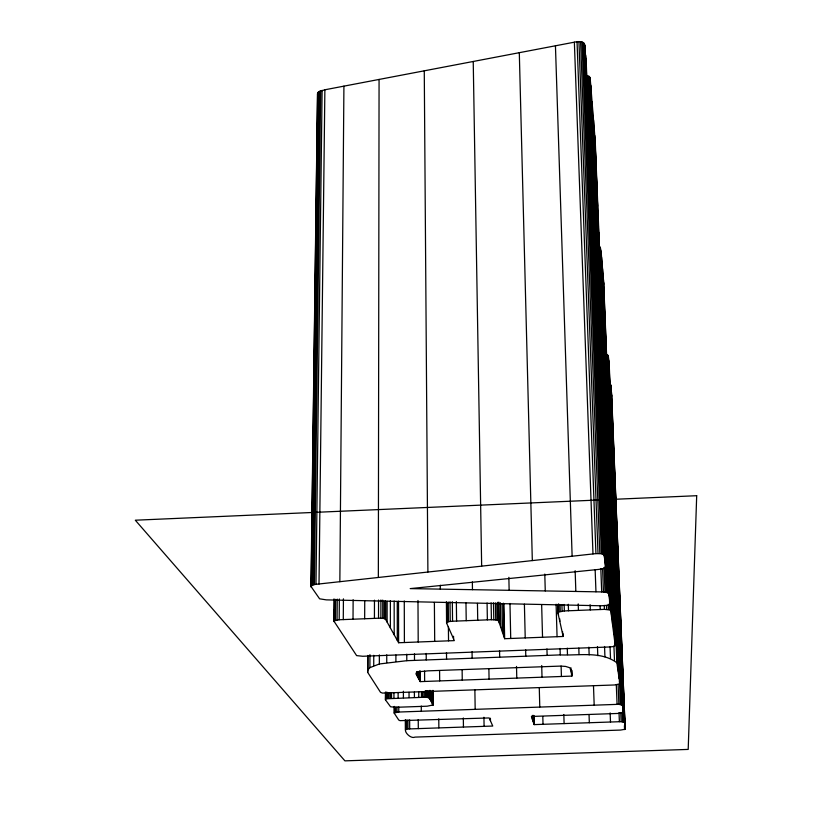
<?xml version="1.0" encoding="UTF-8"?>
<svg xmlns="http://www.w3.org/2000/svg" width="832" height="832" viewBox="0 0 832 832"><rect width="100%" height="100%" fill="white"/><g stroke="black" fill="none" stroke-linecap="round" stroke-linejoin="round"><path stroke-width="1.25" d="M598.624 244.483L600.33 247.593L601.068 251.191L603.699 282.745L619.778 683.894L614.484 684.975L382.47 693.077L380.494 692.297L367.682 672.35L367.89 669.864L369.907 667.638L379.35 663.978L379.361 654.898M446.399 601.734L446.576 623.043L454.345 640.619L398.611 642.751L385.715 619.549L384.145 618.519L380.879 618.176L380.89 599.986M382.741 618.27L382.751 600.08M384.145 618.519L384.155 601.64M385.133 618.935L385.133 600.777M432.921 690.352L433.066 704.954L427.201 706.202L395.73 707.304L390.541 706.763L385.466 699.858L385.466 692.068M385.466 699.858L385.663 692.557M385.715 619.549L385.715 601.349M385.663 699.036L386.173 692.318M369.907 667.638L369.949 654.67M373.734 665.673L373.755 655.294M374.431 618.374L374.473 600.184M378.342 577.46L379.07 79.446M586.134 75.66L589.025 76.346L590.179 78.281L595.265 141.814L615.233 645.434L613.111 646.599L609.43 646.974L362.762 656.261L356.616 655.616L333.809 620.942L339.186 619.757L378.529 618.218L378.55 600.028M364.666 618.758L364.738 600.579M367.682 672.35L367.734 655.46M367.89 669.864L367.942 655.606M353.018 619.216L353.132 599.737M343.273 619.59L343.429 598.832M333.809 620.942L334.017 598.874M333.944 621.566L334.048 609.898M334.318 620.464L334.516 599.674M335.421 620.121L335.608 599.373M337.064 619.892L337.241 599.134M339.186 619.757L339.362 598.998M339.851 581.693L343.918 86.143M587.662 108.202L590.148 110.646L608.951 593.746L610.106 604.053L608.036 605.29L601.182 605.769L326.31 599.872L319.602 598.811L310.96 586.414L312.166 585.198L318.614 91.77L324.875 89.783L574.361 42.182C577.73 41.506 583.97 40.477 584.771 45.188L586.206 65.114M312.166 585.198L313.154 584.865L319.519 91.218M313.154 584.865L314.423 584.574L320.684 90.75M314.423 584.574L315.983 584.324L322.109 90.334M315.983 584.324L319.01 583.981L324.875 89.783M310.96 586.414L317.502 93.86L318.614 91.77M311.137 586.914L317.606 93.09M311.449 587.392L317.98 92.394M446.576 623.043L448.458 621.66L452.546 621.223L491.421 619.715L497.203 620.09L498.638 621.015L504.65 638.706L563.16 636.47L563.077 633.88M603.72 284.326L603.699 282.745M595.088 142.636L595.265 141.814M606.32 354.38L608.338 355.961L609.336 367.671L608.598 368.826M563.16 636.47L557.898 612.81L557.846 604.375M608.951 593.746L607.318 592.602L601.692 591.906L410.207 588.609L598.978 569.379L603.47 568.506L605.54 567.237L586.279 63.534M591.209 129.314L590.148 110.646M394.285 706.41L394.337 713.346L398.757 720.054L400.046 720.658L489.185 717.943L492.752 726.045L409.687 728.915C399.859 727.272 409.739 739.7 414.97 737.11L620.495 730.07L625.165 729.269L611.655 394.93M609.336 367.671L623.324 712.202L618.28 713.44L531.419 716.466L534.186 724.61L621.13 721.656L624.572 722.498L625.342 728.874M611.042 397.238L611.749 396.042L610.823 385.185L609.918 384.155M394.285 712.91L398.778 712.036L618.894 704.309L622.482 705.307L623.324 712.202M558.085 612.165L564.346 610.938L604.417 609.367L610.678 610.106L615.233 645.434M386.162 698.797L426.494 697.164L429.281 698.006L433.066 704.954M571.574 676.114L572.291 675.948L569.972 667.794L565.635 666.432L560.664 666.089L428.116 670.842L420.046 671.642L417.113 672.568L416.094 673.795L420.233 681.626L571.574 676.114L571.376 669.625M379.35 663.978L406.796 660.691L560.258 654.898C578.76 655.741 601.172 650.884 616.866 662.802L619.861 683.613M319.01 583.981L595.93 553.613L601.359 553.696L604.094 554.913L605.696 566.727M378.529 618.218L380.879 618.176M317.938 95.545L317.502 93.86M611.426 392.257L625.165 729.269M611.156 389.043L624.842 724.766M610.823 385.185L624.645 723.174M610.563 384.602L624.302 722.166M624.406 725.681L624.572 729.581M608.993 363.594L623.626 721.906M608.691 360.121L622.783 707.762M608.338 355.961L622.575 706.035M608.057 355.233L622.201 704.881M622.19 712.67L622.554 721.729M607.381 354.713L621.483 704.579M603.429 279.49L619.778 683.894M620.766 712.587L621.13 721.656M603.023 274.633L619.226 678.35M619.434 681.054L620.37 704.392M602.545 268.861L618.821 675.033M602.046 262.881L618.405 671.601M601.588 257.41L618.02 668.46M601.068 251.191L617.729 666.068M618.114 684.861L618.894 704.309M619.018 712.608L619.382 721.666M600.33 247.593L616.866 662.802M595.296 147.826L595.962 164.684M596.118 168.574L596.783 185.442M596.939 189.332L597.605 206.19M597.813 211.38L598.426 226.949M598.634 232.138L599.3 248.997M599.456 252.886L600.122 269.745M600.278 273.634L600.943 290.503M601.099 294.393L601.765 311.251M601.973 316.441L602.586 332.01M602.794 337.189L603.408 352.758M603.616 357.947L604.23 373.506M604.438 378.695L605.062 394.264M605.259 399.454L605.883 415.012M606.133 421.502L606.705 435.77M606.954 442.25L607.578 457.818M607.776 463.008L608.4 478.566M608.598 483.756L609.222 499.325M609.43 504.514L610.043 520.073M610.251 525.262L610.917 542.121M611.125 547.31L611.738 562.879M611.946 568.069L612.56 583.627M612.768 588.817L613.382 604.386M613.59 609.565L614.203 625.134M614.411 630.323L615.025 645.882M594.766 135.564L614.827 642.044M616.304 684.882L617.074 704.33M593.549 120.328L613.818 633.755M613.933 646.194L614.494 660.442M592.041 101.546L612.581 623.49M590.741 85.259L611.499 614.567M590.179 78.281L611.031 610.73M589.836 77.137L592.218 138.091M592.467 144.57L593.029 158.839M593.33 166.618L593.892 180.877M594.142 187.366L594.703 201.625M594.953 208.114L595.566 223.673M595.816 230.162L596.378 244.421M596.627 250.91L597.23 266.469M597.49 272.948L598.052 287.217M598.302 293.696L598.863 307.965M599.113 314.444L599.716 330.013M599.924 335.192L600.579 352.05M600.787 357.24L601.39 372.798M601.598 377.988L602.202 393.546M602.462 400.036L603.013 414.294M603.273 420.784L603.876 436.342M604.136 442.832L604.739 458.39M604.947 463.58L605.55 479.138M605.758 484.328L606.362 499.886M606.622 506.366L607.173 520.634M607.433 527.114L608.036 542.682M608.296 549.162L608.899 564.72M609.107 569.91L610.678 610.106M591.49 126.641L610.106 604.053M591.313 124.498L609.95 601.765M590.814 118.404L609.742 600.09M589.025 76.346L609.305 596.45M609.43 596.762L609.794 609.679M590.221 111.28L609.128 594.984M589.867 109.886L593.289 198.016M593.393 200.606L608.65 593.299M589.358 109.221L608.109 592.925M610.054 646.786L610.511 658.455M587.777 75.868L589.087 109.616M608.234 604.24L608.442 609.43M588.619 108.659L607.318 592.602M585.884 58.729L605.54 567.237M585.593 55.214L605.062 561.444M605.29 566.384L606.289 592.342M585.302 51.594L604.812 559.322M585.031 48.381L604.583 557.44M606.476 605.436L606.632 609.326M584.771 45.188L604.417 556.088M584.511 44.065L588.338 143.905M588.442 146.494L590.824 208.728M590.928 211.318L604.094 554.913M610.147 712.91L610.49 721.978M604.063 567.466L604.999 592.145M583.96 43.15L603.502 554.382M583.118 42.453L602.586 553.977M604.261 605.467L604.417 609.367M602.586 568.62L603.47 591.999M581.984 41.954L601.359 553.696M604.542 646.495L604.937 656.854M600.818 568.526L601.692 591.906M580.59 41.673L599.83 553.54M578.937 41.6L598.021 553.519M600.09 605.634L600.236 609.523M577.044 41.735L595.93 553.613M595.15 569.774L595.962 591.802M597.47 646.589L597.802 655.678M574.361 42.182L592.977 553.904M593.486 685.703L594.183 705.141M590.106 604.729L590.294 609.918M588.879 647.13L589.15 654.909M589.056 714.917L589.326 722.706M578.219 603.897L578.427 610.386M578.812 648.076L579.02 654.566M575.151 570.7L575.838 591.458M555.443 45.791L572.125 556.192M571.802 670.394L571.927 674.284M571.563 670.446L571.646 673.036M570.991 667.867L571.074 670.467M568.298 604.282L568.506 610.771M567.278 648.17L567.476 654.659M564.138 604.448L564.346 610.938M561.912 604.594L562.11 611.073M562.557 631.519L562.64 634.109M563.836 714.501L564.106 723.58M560.071 604.833L560.269 611.312M559.728 618.79L559.811 621.39M561.111 666.11L561.423 676.478M558.667 603.876L558.896 611.676M560.061 648.409L560.258 654.898M558.355 611.478L558.47 615.378M557.669 605.03L557.898 612.81M556.098 604.23L557.066 636.709M546.936 648.908L547.123 655.398M544.794 574.08L545.262 590.928M541.653 604.791L542.537 637.26M541.705 665.527L542.017 677.186M542.807 716.529L543.015 724.308M539.271 687.586L539.781 707.054M519.303 52.686L532.324 560.56M533.957 715.541L534.186 724.61M533.707 715.988L533.905 723.778M533.062 715.291L533.229 721.781M532.314 715.489L532.407 719.368M525.637 649.709L525.793 656.188M524.399 604.178L525.221 637.915M516.516 666.422L516.776 678.111M509.974 603.45L510.723 638.477M508.862 577.325L509.142 590.314M503.932 603.678L504.65 638.706M503.36 603.179L504.046 636.917M502.008 604.084L502.58 632.622M500.313 602.722L500.802 627.38M498.878 602.15L499.283 622.918M499.543 650.666L499.678 657.166M498.285 602.836L498.638 621.015M497.827 602.295L498.181 620.495M496.881 603.231L497.203 620.09M495.414 602.95L495.737 619.819M493.48 602.815L493.802 619.694M491.109 602.836L491.421 619.715M490.412 718.234L490.454 720.834M488.883 668.741L489.07 679.12M487.074 603.002L487.375 619.871M473.231 61.485L481.655 566.124M483.933 717.246L484.089 726.346M477.454 603.377L477.724 620.246M474.874 689.905L475.176 709.332M472.347 581.901L472.462 589.68M472.056 651.706L472.15 658.195M465.962 602.534L466.222 620.693M463.33 717.974L463.445 727.054M462.124 669.729L462.259 680.098M456.352 601.567L456.591 621.067M453.534 636.251L453.565 638.851M452.327 601.734L452.546 621.223M450.018 601.89L450.226 621.39M448.25 602.17L448.458 621.66M448.386 626.569L448.542 640.848M447.044 602.555L447.252 622.034M446.493 652.662L446.566 659.152M440.274 585.239L440.315 589.129M439.587 670.561L439.681 680.919M438.776 718.827L438.859 727.906M434.377 602.441L434.699 641.368M432.775 690.955L432.89 705.224M432.432 690.778L432.474 705.474M431.912 691.101L432.006 702.79M431.298 691.288L431.382 701.667M430.664 691.434L430.726 700.502M430.082 690.362L430.144 699.452M429.645 690.882L429.707 698.651M429.426 690.477L429.489 698.266M429.229 691.517L429.281 698.006M424.268 70.824L427.898 572.021M428.813 691.226L428.854 697.715M428.199 690.986L428.241 697.486M427.409 690.799L427.45 697.299M426.202 653.432L426.244 659.911M426.442 690.664L426.494 697.164M425.308 690.57L425.35 697.07M424.57 671.081L424.642 681.47M424.008 691.829L424.039 697.029M422.542 691.86L422.573 697.05M421.429 691.881L421.46 697.081M421.273 706.046L421.304 711.235M420.17 671.226L420.233 681.626M419.962 670.873L420.025 681.242M419.505 671.32L419.557 680.41M418.881 671.497L418.922 679.276M418.746 691.974L418.777 697.174M417.976 600.496L418.205 642.002M418.174 671.486L418.215 677.986M418.246 719.545L418.298 728.624M417.477 671.518L417.498 676.707M416.863 671.705L416.884 675.594M416.426 672.204L416.447 674.804M414.471 653.848L414.502 660.348M414.388 692.141L414.409 697.33M409.646 719.846L409.687 728.915M409.032 692.328L409.053 697.528M407.961 719.95L407.992 729.019M406.775 654.191L406.796 660.691M406.661 720.127L406.692 729.196M405.777 720.335L405.798 729.435M405.319 719.68L405.35 730.07M404.269 600.933L404.404 642.522M403.385 691.236L403.406 697.726M398.528 601.162L398.611 642.751M398.767 706.846L398.778 712.036M398.122 692.723L398.133 697.913M397.259 601.494L397.322 640.432M397.01 706.95L397.02 712.14M395.897 654.992L395.907 661.482M395.658 707.127L395.668 712.317M394.732 707.387L394.742 712.566M394.326 706.846L394.337 713.346M394.16 601.026L394.202 634.816M393.942 692.869L393.952 698.069M391.518 692.962L391.529 698.152M390.374 600.694L390.385 627.952M390.416 693.004L390.416 698.204M389.022 693.098L389.022 698.298M387.847 693.233L387.847 698.433M387.109 601.297L387.109 622.055M386.901 692.11L386.901 698.599M386.745 654.805L386.745 662.584M696.696 495.706L688.199 749.414L344.916 760.854L135.304 520.208L696.696 495.706"/></g></svg>
